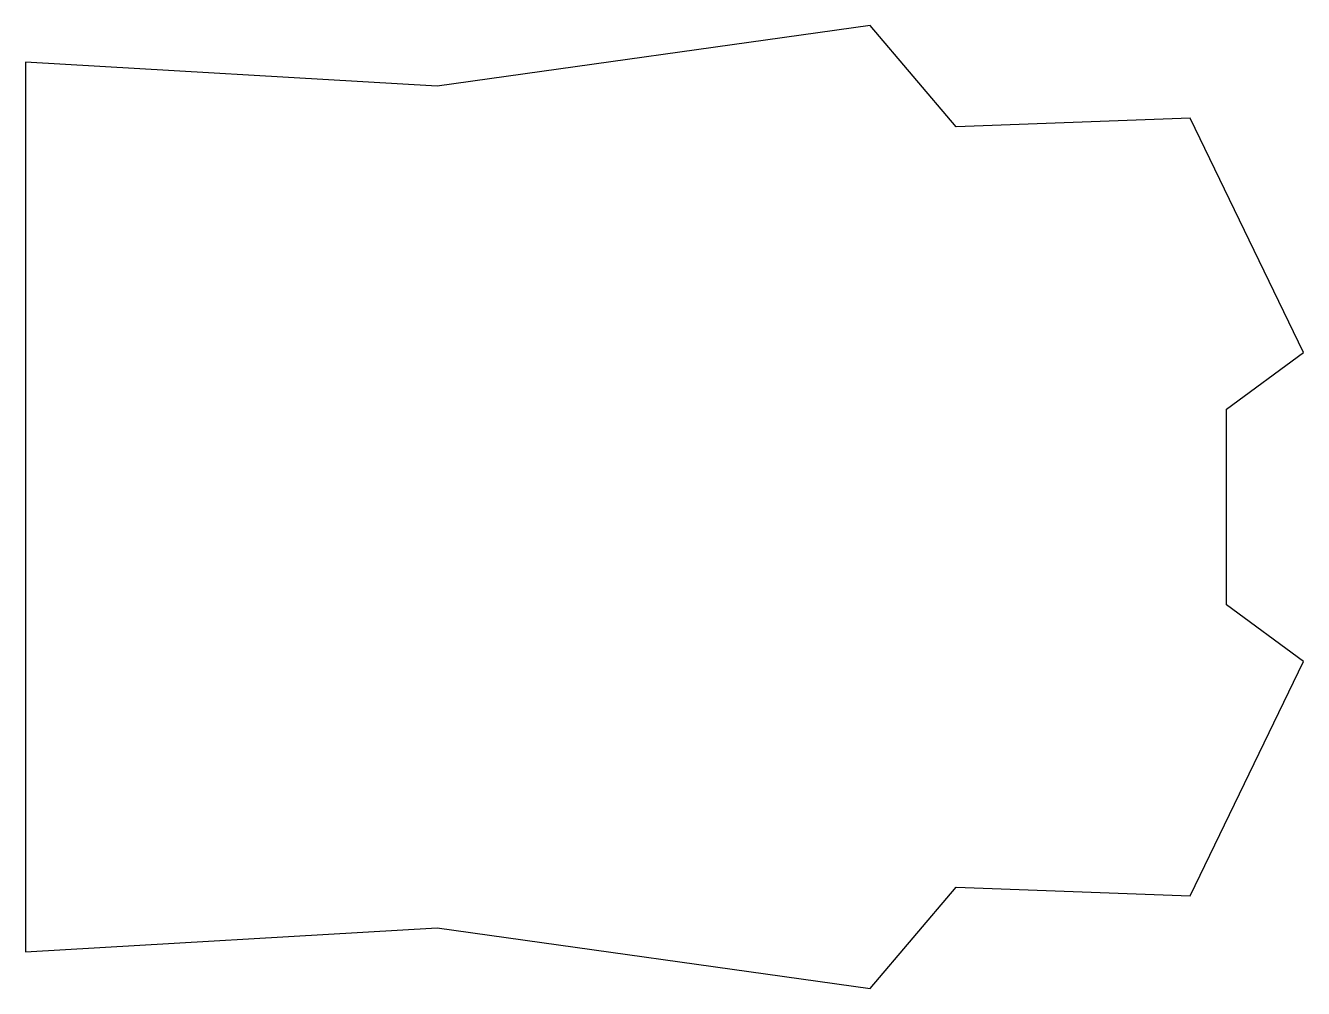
# Model space of a CAD drawing. Extents: x 0 to 3000, y 0 to 2260.
import ezdxf

# ---------------------------------------------------------------- set-up
doc = ezdxf.new("R2010")
doc.units = 0

msp = doc.modelspace()

# ---------------------------------------------------------------- linework, layer by layer
msp.add_polyline3d([(0, 86, 0), (966, 142, 0), (1983, 0, 0), (2185, 238, 0), (2734, 217, 0), (3000, 767, 0), (2819, 900, 0), (2819, 1360, 0), (3000, 1493, 0), (2734, 2043, 0), (2185, 2022, 0), (1983, 2260, 0), (966, 2118, 0), (0, 2174, 0), (0, 86, 0)])

doc.saveas('drawing.dxf')
